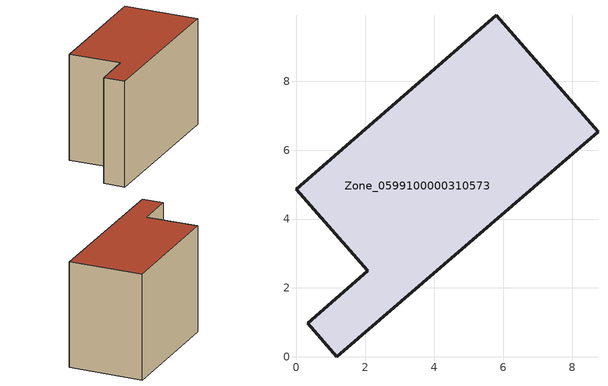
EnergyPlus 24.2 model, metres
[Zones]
Zone_0599100000310573
 floor ground (C_G): 0.32,0.97 2.07,2.5 0,4.86 5.8,9.92 8.75,6.53 1.16,0 z0
 wall outside (C_F): 2.07,2.5 0.32,0.97 1.16,0 8.75,6.53 5.8,9.92 0,4.86 2.07,2.5 z0:6.45
 roof outside (C_R): 5.8,9.92 0,4.86 2.07,2.5 0.32,0.97 1.16,0 8.75,6.53 z6.45
[BUILDING]
Pand.0599100000310573: North Axis=0; Terrain=City; Loads Convergence Tolerance Value=0.04; Temperature Convergence Tolerance Value=0.4; Solar Distribution=FullExterior; Maximum Number of Warmup Days=25; Minimum Number of Warmup Days=1
[Site:Location]
Rotterdam.The.Hague.AP_ZH_NLD Design_Conditions: Latitude=51.96; Longitude=4.45; Time Zone=1; Elevation=-4.5
[SITE:GROUNDTEMPERATURE:BUILDINGSURFACE]
18, 18, 18, 18, 18, 18, 18, 18, 18, 18, 18, 18
[MATERIAL] Thermal Absorptance=0.9; Solar Absorptance=0.7; Visible Absorptance=0.7
Name | Roughness | Thickness | Conductivity | Density | Specific Heat
G.TC.1946 | MediumSmooth | 0.15 | 1 | 540 | 1210
F.TC.1946 | Rough | 0.3 | 0.857143 | 1920 | 840
R.TC.1946 | MediumRough | 0.2 | 0.909091 | 1500 | 1000
[CONSTRUCTION]
C_G: G.TC.1946
C_F: F.TC.1946
C_R: R.TC.1946
[ZONE]
Zone_0599100000310573: Type=1; Multiplier=1; Ceiling Height=Autocalculate; Volume=Autocalculate; Floor Area=autocalculate; Part of Total Floor Area=Yes
[ZONEINFILTRATION:DESIGNFLOWRATE]
Infil_Zone_0599100000310573: Zone or ZoneList or Space or SpaceList=Zone_0599100000310573; Schedule=AlwaysOn; Design Flow Rate Calculation Method=Flow/Area; Flow Rate per Floor Area=0.003; Constant Term Coefficient=1; Temperature Term Coefficient=0; Velocity Term Coefficient=0; Velocity Squared Term Coefficient=0
[HVACTEMPLATE:ZONE:IDEALLOADSAIRSYSTEM]
Zone_0599100000310573: Maximum Heating Supply Air Temperature=50; Minimum Cooling Supply Air Temperature=13; Maximum Heating Supply Air Humidity Ratio=0.0156; Minimum Cooling Supply Air Humidity Ratio=0.0077; Heating Limit=NoLimit; Cooling Limit=NoLimit; Dehumidification Control Type=ConstantSensibleHeatRatio; Cooling Sensible Heat Ratio=0.7; Dehumidification Setpoint=60; Humidification Control Type=None; Humidification Setpoint=30; Outdoor Air Method=None; Outdoor Air Flow Rate per Person=0.00944; Outdoor Air Flow Rate per Zone Floor Area=0; Outdoor Air Flow Rate per Zone=0; Demand Controlled Ventilation Type=None; Outdoor Air Economizer Type=NoEconomizer; Heat Recovery Type=None; Sensible Heat Recovery Effectiveness=0.7; Latent Heat Recovery Effectiveness=0.65
[ZONECONTROL:THERMOSTAT]
ThermostatControl_Zone_0599100000310573: Zone or ZoneList=Zone_0599100000310573; Control Type Schedule=DualSetpointControlType; Control 1=Thermostat_Zone_0599100000310573; Temperature Difference Between Cutout And Setpoint=0
[THERMOSTATSETPOINT:DUALSETPOINT]
Thermostat_Zone_0599100000310573: Heating Setpoint Temperature Schedule=HeatingSetpoint_Zone_0599100000310573; Cooling Setpoint Temperature Schedule=CoolingSetpoint_Zone_0599100000310573
[SCHEDULE:COMPACT]
HeatingSetpoint_Zone_0599100000310573: Through: 12/31, For: AllDays, Until: 24:00, 21
CoolingSetpoint_Zone_0599100000310573: Through: 12/31, For: AllDays, Until: 24:00, 24
DualSetpointControlType: Through: 12/31, For: AllDays, Until: 24:00, 4
AlwaysOn: Through: 12/31, For: AllDays, Until: 24:00, 1
